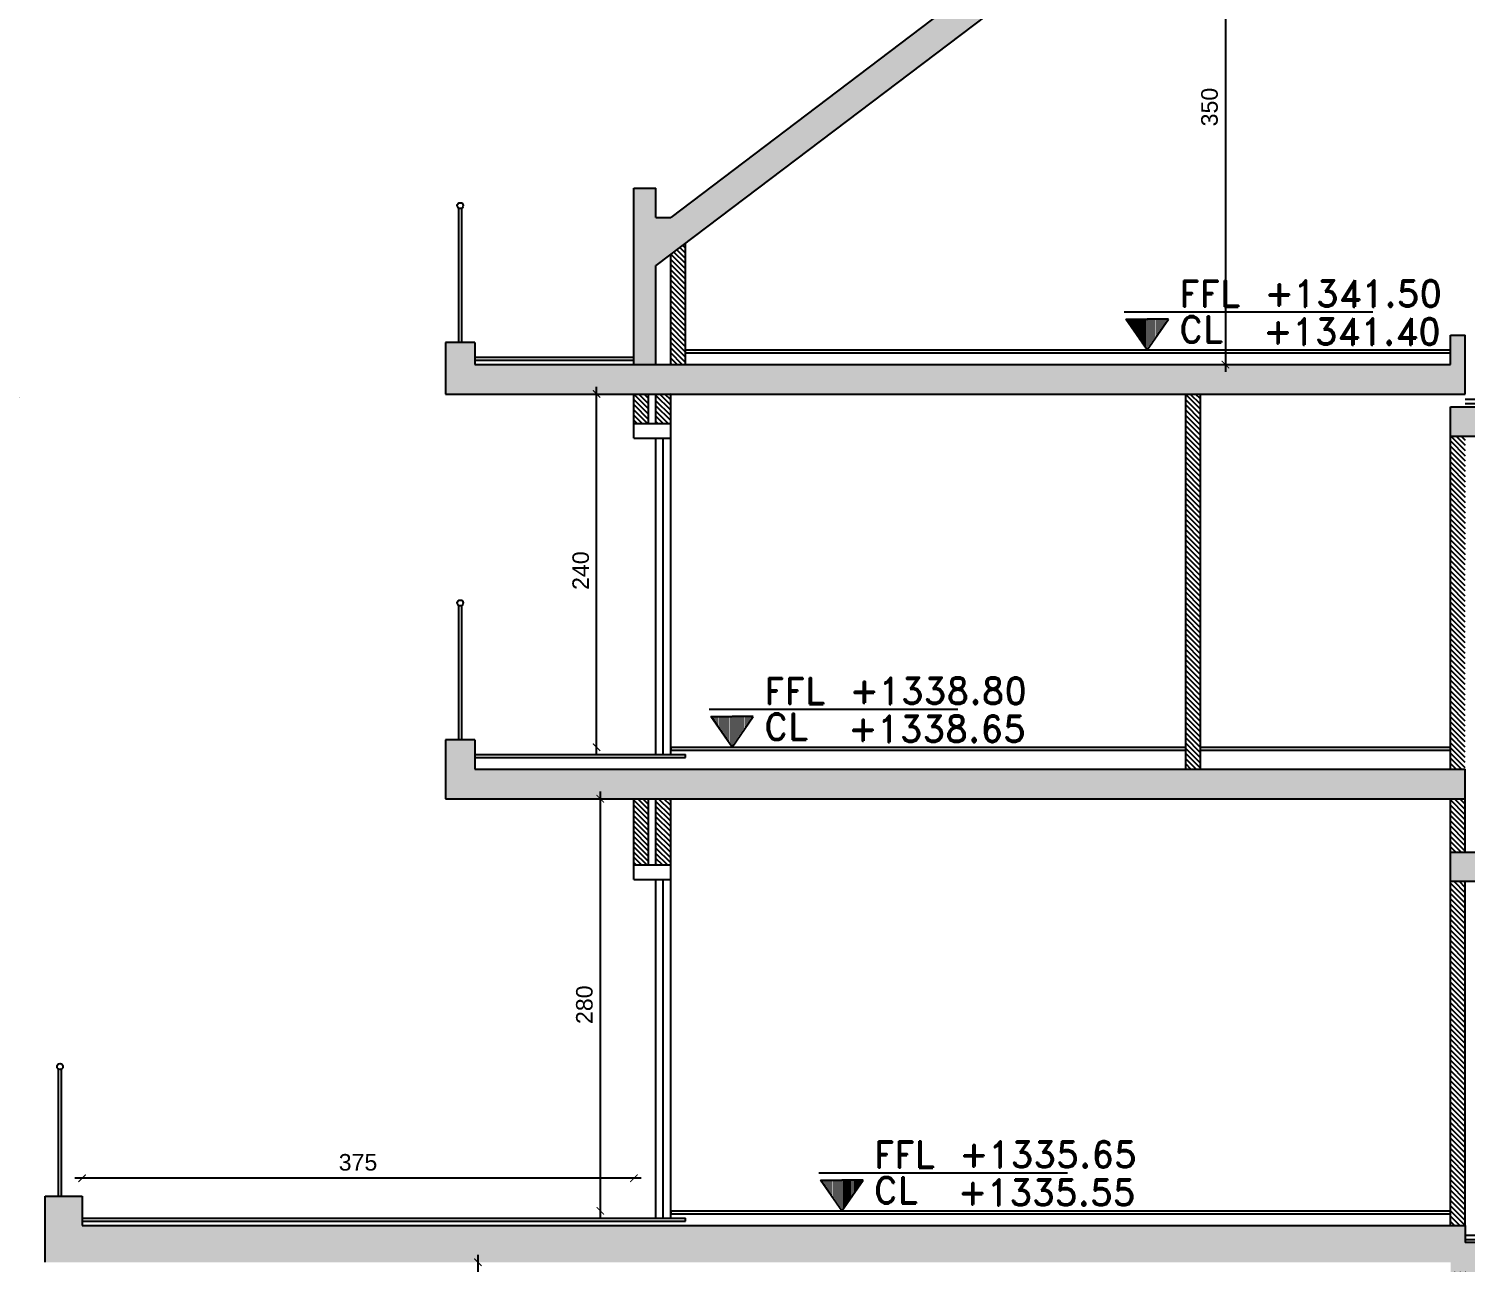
# Model space of a CAD drawing. Header units: centimetres. Extents: x 96271 to 179142, y 9855 to 112216.
# Drawn here: x 146256 to 147232, y 17383 to 18221 of the extents above; entities that cross this region are included whole.
import ezdxf

# ---------------------------------------------------------------- set-up
doc = ezdxf.new("R2010")
doc.units = ezdxf.units.CM
doc.header["$LTSCALE"] = 100
doc.header["$MEASUREMENT"] = 0
doc.header["$PDSIZE"] = 0.2
doc.layers.get('0').update_dxf_attribs({"linetype": 'CONTINUOUS'})
doc.layers.get('DEFPOINTS').update_dxf_attribs({"linetype": 'CONTINUOUS'})
for name, color, linetype in [('A-Dim', 2, 'CONTINUOUS'), ('A-Glass-Full', 140, 'CONTINUOUS'), ('A-Patt-CMU', 8, 'CONTINUOUS'), ('A-Patt-Strcr', 8, 'CONTINUOUS'), ('A-Sect-Mcut-Handrail', 51, 'CONTINUOUS'), ('A-Sect-Mcut-Tiling', 51, 'CONTINUOUS'), ('A-Wall-Full', 5, 'CONTINUOUS'), ('A-Wall-Strctr', 6, 'CONTINUOUS')]:
    doc.layers.add(name, color=color, linetype=linetype)
doc.styles.add('ROMAND', font='romand.shx', dxfattribs={"height": 10})
doc.styles.get("Standard").update_dxf_attribs({"font": 'arial.ttf'})
doc.dimstyles.new('1-50', dxfattribs={"dimtxt": 11.25, "dimasz": 5, "dimexe": 5, "dimexo": 5, "dimgap": 5, "dimtad": 1, "dimdec": 1, "dimrnd": 0.5, "dimzin": 12, "dimdsep": 46, "dimtxsty": 'Standard', "dimblk": 'ARCHTICK', "dimcen": 0.09, "dimdle": 5, "dimadec": 0, "dimazin": 3, "dimtfac": 1, "dimtdec": 1, "dimtix": 1, "dimtofl": 0, "dimtmove": 1, "dimatfit": 3, "dimfxl": 5, "dimtolj": 1, "dimtzin": 0, "dimarcsym": 0})
pattern_1 = [(140, (149598.393, 87124.047), (1.2550427, 14.3452037), [1.5, -16.5]), (85, (149598.393, 87124.047), (-15.0438427, -2.7750267), [1.2, -13.2]), (190.451444, (149598.498, 87125.242), (-13.7887998, 11.570177), [1.2748038, -14.0228422]), (136.1842, (149594.393, 87124.047), (3.3103856, 21.3448266), [2.25, -24.75]), (186.635635, (149594.67, 87125.826), (-19.482372, 18.693239), [1.912207, -21.034275]), (81.184164, (149594.393, 87124.047), (-19.482372, 18.693239), [1.8, -19.8]), (111, (149595.393, 87126.047), (8.0523778, 11.938141), [1.5, -16.5]), (56, (149595.393, 87126.047), (-14.503001, 4.8663066), [1.2, -13.2]), (161.451445, (149596.064, 87127.042), (-6.450623, 16.8044475), [1.2748038, -14.0228422]), (127.5, (149598.393, 87124.047), (-6.65787708, 0.2431971), [0, -13.04, 0, -13.4, 0, -13.25]), (97.5, (149598.393, 87124.047), (-7.88823424, 5.26139075), [0, -7.64, 0, -12.74, 0, -5.05]), (57.5, (149598.393, 87119.587), (0.45109743, 10.67644872), [0, -5, 0, -15.6, 0, -20.7]), (47.5, (149598.393, 87117.587), (-2.0020996, 11.6637234), [0, -6.5, 0, -10.36, 0, -14.7])]
pattern_2 = [(315, (149598.3932, 87124.0469), (1.76776695, 1.76776695), [])]

# ---------------------------------------------------------------- blocks, each defined once
blk = doc.blocks.new('FFL-CL-SECTION')
at = {"ltscale": 111}
h = blk.add_hatch(dxfattribs=at)
h.set_pattern_fill('ACAD_ISO07W100', color=232, scale=2, style=0)
h.set_pattern_definition([(7e-15, (-164148.149, 25605.833), (0, 10), [1, -6])])
h.paths.add_polyline_path([(-1579.2, 486.7), (-1723.6, 486.7), (-1579.2, 277.8)])
h = blk.add_hatch(dxfattribs=at)
h.set_pattern_fill('ACAD_ISO07W100', color=232, scale=2, style=0)
h.set_pattern_definition([(180, (160989.661, 25605.833), (0, 10), [1, -6])])
h.paths.add_polyline_path([(-1579.2, 486.7), (-1434.9, 486.7), (-1579.2, 277.8)])
at = {"color": 7, "ltscale": 111}
for p, q in [((-44.5, 533.1), (-1735.5, 533.1)), ((-1579.2, 277.8), (-1723.6, 486.7)), ((-1723.6, 486.7), (-1579.2, 486.7)), ((-1579.2, 277.8), (-1434.9, 486.7)), ((-1434.9, 486.7), (-1579.2, 486.7))]:
    blk.add_line(p, q, dxfattribs=at)
at = {"color": 111, "ltscale": 111, "style": 'ROMAND'}
for s, p in [('FFL', (-1361.3, 570.1)), ('CL', (-1361.3, 327.2))]:
    blk.add_text(s, height=180, dxfattribs=at).set_placement(p)
for tag, p in [('FFL', (-778, 570.9)), ('CL', (-786.5, 312.8))]:
    blk.add_attdef(tag, p, '', height=180, dxfattribs=at)
blk = doc.blocks.new('_ArchTick')
at = {"color": 0, "linetype": 'ByBlock', "const_width": 0.15}
blk.add_lwpolyline([(-0.5, -0.5), (0.5, 0.5)], dxfattribs=at)
blk = doc.blocks.new('*D267')
at = {"layer": 'A-Dim', "color": 0, "lineweight": -2, "transparency": 16777216}
blk.add_line((146247.06, 17977.85), (146246.62, 17117.85), dxfattribs=at)
at = {"layer": 'DEFPOINTS', "color": 0, "transparency": 16777216}
for p in [(146402.09, 17972.77), (146246.63, 17122.85), (146401.66, 17122.77)]:
    blk.add_point(p, dxfattribs=at)
at = {"layer": 'A-Dim', "color": 0, "lineweight": -2, "transparency": 16777216, "xscale": 5, "yscale": 5, "zscale": 5}
for p, rotation in [((146247.06, 17972.85), 89.97078370557752), ((146246.63, 17122.85), 269.9707837055776)]:
    blk.add_blockref('_ArchTick', p, dxfattribs=dict(at, rotation=rotation))
at = {"layer": 'A-Dim', "color": 0, "transparency": 16777216, "insert": (146236.1, 17547.85), "char_height": 11.25, "attachment_point": 5, "rotation": 89.97078}
blk.add_mtext('\\A1;850', dxfattribs=at)
blk = doc.blocks.new('*D268')
at = {"layer": 'A-Dim', "color": 0, "lineweight": -2, "transparency": 16777216}
blk.add_line((146561.43, 17117.77), (146561.43, 17387.77), dxfattribs=at)
at = {"layer": 'DEFPOINTS', "color": 0, "transparency": 16777216}
for p in [(146502.36, 17382.77), (146561.43, 17382.77), (146502.36, 17122.77)]:
    blk.add_point(p, dxfattribs=at)
at = {"layer": 'A-Dim', "color": 0, "lineweight": -2, "transparency": 16777216, "xscale": 5, "yscale": 5, "zscale": 5}
for p, rotation in [((146561.43, 17382.77), 90), ((146561.43, 17122.77), 270)]:
    blk.add_blockref('_ArchTick', p, dxfattribs=dict(at, rotation=rotation))
at = {"layer": 'A-Dim', "color": 0, "transparency": 16777216, "insert": (146550.68, 17252.77), "char_height": 11.25, "attachment_point": 5, "rotation": 90}
blk.add_mtext('\\A1;260', dxfattribs=at)
blk = doc.blocks.new('*D269')
at = {"layer": 'A-Dim', "color": 0, "lineweight": -2, "transparency": 16777216}
blk.add_line((146644.5, 17702.77), (146644.5, 17412.77), dxfattribs=at)
at = {"layer": 'DEFPOINTS', "color": 0, "transparency": 16777216}
for p in [(146602.36, 17697.77), (146602.36, 17417.77), (146644.5, 17417.77)]:
    blk.add_point(p, dxfattribs=at)
at = {"layer": 'A-Dim', "color": 0, "lineweight": -2, "transparency": 16777216, "xscale": 5, "yscale": 5, "zscale": 5}
for p, rotation in [((146644.5, 17697.77), 90), ((146644.5, 17417.77), 270)]:
    blk.add_blockref('_ArchTick', p, dxfattribs=dict(at, rotation=rotation))
at = {"layer": 'A-Dim', "color": 0, "transparency": 16777216, "insert": (146633.75, 17557.77), "char_height": 11.25, "attachment_point": 5, "rotation": 90}
blk.add_mtext('\\A1;280', dxfattribs=at)
blk = doc.blocks.new('*D270')
at = {"layer": 'A-Dim', "color": 0, "lineweight": -2, "transparency": 16777216}
blk.add_line((146642, 17727.77), (146642, 17977.77), dxfattribs=at)
at = {"layer": 'DEFPOINTS', "color": 0, "transparency": 16777216}
for p in [(146642, 17972.77), (146692.36, 17972.77), (146692.36, 17732.77)]:
    blk.add_point(p, dxfattribs=at)
at = {"layer": 'A-Dim', "color": 0, "lineweight": -2, "transparency": 16777216, "xscale": 5, "yscale": 5, "zscale": 5}
for p, rotation in [((146642, 17972.77), 90), ((146642, 17732.77), 270)]:
    blk.add_blockref('_ArchTick', p, dxfattribs=dict(at, rotation=rotation))
at = {"layer": 'A-Dim', "color": 0, "transparency": 16777216, "insert": (146631.25, 17852.77), "char_height": 11.25, "attachment_point": 5, "rotation": 90}
blk.add_mtext('\\A1;240', dxfattribs=at)
blk = doc.blocks.new('*D271')
at = {"layer": 'A-Dim', "color": 0, "lineweight": -2, "transparency": 16777216}
blk.add_line((147069.33, 18347.77), (147069.33, 17987.77), dxfattribs=at)
at = {"layer": 'DEFPOINTS', "color": 0, "transparency": 16777216}
for p in [(146692.36, 18342.77), (146692.36, 17992.77), (147069.33, 17992.77)]:
    blk.add_point(p, dxfattribs=at)
at = {"layer": 'A-Dim', "color": 0, "lineweight": -2, "transparency": 16777216, "xscale": 5, "yscale": 5, "zscale": 5}
for p, rotation in [((147069.33, 18342.77), 90), ((147069.33, 17992.77), 270)]:
    blk.add_blockref('_ArchTick', p, dxfattribs=dict(at, rotation=rotation))
at = {"layer": 'A-Dim', "color": 0, "transparency": 16777216, "insert": (147058.59, 18167.77), "char_height": 11.25, "attachment_point": 5, "rotation": 90}
blk.add_mtext('\\A1;350', dxfattribs=at)
blk = doc.blocks.new('*D273')
at = {"layer": 'A-Dim', "color": 0, "lineweight": -2, "transparency": 16777216}
blk.add_line((146672.36, 17439.87), (146287.36, 17439.87), dxfattribs=at)
at = {"layer": 'DEFPOINTS', "color": 0, "transparency": 16777216}
for p in [(146292.36, 17518.24), (146667.36, 17518.24), (146292.36, 17439.87)]:
    blk.add_point(p, dxfattribs=at)
at = {"layer": 'A-Dim', "color": 0, "lineweight": -2, "transparency": 16777216, "xscale": 5, "yscale": 5, "zscale": 5, "rotation": 180}
blk.add_blockref('_ArchTick', (146292.36, 17439.87), dxfattribs=at)
at = {"layer": 'A-Dim', "color": 0, "lineweight": -2, "transparency": 16777216, "xscale": 5, "yscale": 5, "zscale": 5}
blk.add_blockref('_ArchTick', (146667.36, 17439.87), dxfattribs=at)
at = {"layer": 'A-Dim', "color": 0, "transparency": 16777216, "insert": (146479.86, 17450.62), "char_height": 11.25, "attachment_point": 5}
blk.add_mtext('\\A1;375', dxfattribs=at)

msp = doc.modelspace()

# ---------------------------------------------------------------- hatches: boundary and pattern name
at = {"layer": 'A-Patt-CMU'}
h = msp.add_hatch(dxfattribs=at)
h.set_pattern_fill('ANSI31', color=256, scale=20, angle=270)
h.set_pattern_definition(pattern_2)
h.paths.add_polyline_path([(146702.359, 18075.254), (146692.359, 18067.678), (146692.359, 17992.769), (146702.359, 17992.769)])
h.paths.add_polyline_path([(146692.359, 17697.769), (146682.359, 17697.769), (146682.359, 17652.769), (146692.359, 17652.769)])
h.paths.add_polyline_path([(146677.359, 17697.769), (146667.359, 17697.769), (146667.359, 17652.769), (146677.359, 17652.769)])
h.paths.add_polyline_path([(147232.359, 17944.019), (147222.359, 17944.019), (147222.359, 17717.769), (147232.359, 17717.769)])
h.paths.add_polyline_path([(147052.359, 17972.769), (147042.359, 17972.769), (147042.359, 17717.769), (147052.359, 17717.769)])
h.paths.add_polyline_path([(147232.359, 17697.769), (147222.359, 17697.769), (147222.359, 17661.453), (147232.359, 17661.453)])
h.paths.add_polyline_path([(147232.359, 17641.453), (147222.359, 17641.453), (147222.359, 17407.769), (147232.359, 17407.769)])
h.paths.add_polyline_path([(147662.359, 17582.769), (147652.359, 17582.769), (147652.359, 17437.769), (147662.359, 17437.769)])
h.paths.add_polyline_path([(147677.359, 17582.769), (147667.359, 17582.769), (147667.359, 17437.769), (147677.359, 17437.769)])
h.paths.add_polyline_path([(147232.359, 17376.207), (147222.359, 17376.207), (147222.359, 17112.769), (147232.359, 17112.769)])
h.paths.add_polyline_path([(147232.359, 17056.769), (147222.359, 17056.769), (147222.359, 16732.769), (147232.359, 16732.769)])
h = msp.add_hatch(dxfattribs=at)
h.set_pattern_fill('ANSI31', color=256, scale=20, angle=270)
h.set_pattern_definition(pattern_2)
h.paths.add_polyline_path([(146677.359, 17972.769), (146667.359, 17972.769), (146667.359, 17952.769), (146677.359, 17952.769)])
h.paths.add_polyline_path([(146692.359, 17972.769), (146682.359, 17972.769), (146682.359, 17952.769), (146692.359, 17952.769)])
h.paths.add_polyline_path([(147662.359, 18059.577), (147652.359, 18067.389), (147652.359, 17992.769), (147662.359, 17992.769)])
at = {"layer": 'A-Patt-Strcr'}
h = msp.add_hatch(dxfattribs=at)
h.set_pattern_fill('AR-CONC', color=256, scale=2, angle=90)
h.set_pattern_definition(pattern_1)
h.paths.add_polyline_path([(147677.359, 17437.769), (147652.359, 17437.769), (147652.359, 17407.769), (147652.359, 16732.769), (146492.359, 16732.769), (146492.359, 17087.769), (147232.359, 17087.769), (147232.359, 17112.769), (146467.359, 17112.769), (146467.359, 16342.769), (147002.355, 16342.769), (147002.355, 16672.769), (147677.359, 16672.769)])
h.paths.add_polyline_path([(146977.355, 16382.769), (146492.359, 16382.769), (146492.359, 16707.769), (146977.355, 16707.769)], flags=16)
h.paths.add_polyline_path([(146467.359, 16972.769), (145569.359, 16976.269), (145569.359, 17116.269), (145542.359, 17112.769), (145542.359, 16947.769), (146467.359, 16947.769)])
h.paths.add_polyline_path([(144801.182, 16847.769), (144781.182, 16847.769), (144781.182, 16697.769), (144801.182, 16697.769)])
h.paths.add_polyline_path([(147352.359, 17396.207), (147232.359, 17396.207), (147232.359, 17407.769), (146292.359, 17407.769), (146292.359, 17427.769), (146267.359, 17427.769), (146267.359, 17382.769), (147222.359, 17382.769), (147222.359, 17376.207), (147352.359, 17376.207)])
h.paths.add_polyline_path([(147232.359, 17717.769), (146559.359, 17717.769), (146559.359, 17737.769), (146539.359, 17737.769), (146539.359, 17697.769), (147232.359, 17697.769)])
h.paths.add_polyline_path([(147232.359, 18012.769), (147222.359, 18012.769), (147222.359, 17992.769), (146559.359, 17992.769), (146559.359, 18007.769), (146539.359, 18007.769), (146539.359, 17972.769), (147232.359, 17972.769)])
h.paths.add_polyline_path([(147332.359, 18342.769), (147022.359, 18342.769), (146692.359, 18092.769), (146682.359, 18092.769), (146682.359, 18112.769), (146667.359, 18112.769), (146667.359, 17992.769), (146682.359, 17992.769), (146682.359, 18060.102), (147029.079, 18322.769), (147325.473, 18322.769), (147662.359, 18059.577), (147662.359, 17992.769), (147652.359, 17992.769), (147652.359, 17972.769), (147677.359, 17972.769), (147677.359, 18112.769), (147662.359, 18112.769), (147662.359, 18092.769), (147652.359, 18092.769)])
h.paths.add_polyline_path([(148348.099, 17397.769), (148323.099, 17397.769), (148323.099, 17227.769), (148348.099, 17227.769)])
h = msp.add_hatch(dxfattribs=at)
h.set_pattern_fill('AR-CONC', color=256, scale=2, angle=90)
h.set_pattern_definition(pattern_1)
h.paths.add_polyline_path([(147527.359, 17112.769), (147352.359, 17112.769), (147352.359, 17086.769), (147527.359, 17086.769)])
h.paths.add_polyline_path([(147352.359, 17082.769), (147222.359, 17082.769), (147222.359, 17056.769), (147352.359, 17056.769)])
h.paths.add_polyline_path([(147527.359, 17407.769), (147372.359, 17407.769), (147372.359, 17422.769), (147352.359, 17422.769), (147352.359, 17382.769), (147527.359, 17382.769)])
h.paths.add_polyline_path([(147652.359, 17479.085), (147532.359, 17479.085), (147532.359, 17454.085), (147652.359, 17454.085)])
h.paths.add_polyline_path([(147647.359, 17778.394), (147532.359, 17778.394), (147532.359, 17753.394), (147647.359, 17753.394)])
h.paths.add_polyline_path([(147352.359, 17964.019), (147222.359, 17964.019), (147222.359, 17944.019), (147352.359, 17944.019)])
h.paths.add_polyline_path([(147352.359, 17661.453), (147222.359, 17661.453), (147222.359, 17641.453), (147352.359, 17641.453)])
h.paths.add_polyline_path([(147652.359, 17230.582), (147532.359, 17230.582), (147532.359, 17205.582), (147652.359, 17205.582)])
h.paths.add_polyline_path([(147652.359, 16855.269), (147532.359, 16855.269), (147532.359, 16830.269), (147652.359, 16830.269)])

# ---------------------------------------------------------------- linework, layer by layer
at = {"layer": 'A-Glass-Full'}
for p, q in [((146682.359, 17727.769), (146682.359, 17942.769)), ((146687.359, 17727.769), (146687.359, 17942.769)), ((146692.359, 17727.769), (146692.359, 17942.769)), ((146682.359, 17412.769), (146682.359, 17642.769)), ((146687.359, 17412.769), (146687.359, 17642.769)), ((146692.359, 17412.769), (146692.359, 17642.769))]:
    msp.add_line(p, q, dxfattribs=at)
at = {"layer": 'A-Sect-Mcut-Handrail'}
for p, q in [((146548.359, 18007.769), (146548.359, 18099.037)), ((146550.359, 18007.769), (146550.359, 18099.037)), ((146548.359, 17737.769), (146548.359, 17829.037)), ((146550.359, 17737.769), (146550.359, 17829.037)), ((146276.359, 17427.769), (146276.359, 17514.037)), ((146278.359, 17427.769), (146278.359, 17514.037))]:
    msp.add_line(p, q, dxfattribs=at)
for centre in [(146549.359, 18100.769), (146549.359, 17830.769), (146277.359, 17515.769)]:
    msp.add_circle(centre, 2, dxfattribs=at)
at = {"layer": 'A-Sect-Mcut-Tiling'}
for p, q in [((146702.359, 18002.769), (147222.359, 18002.769)), ((146559.359, 17997.769), (146667.359, 17997.769)), ((146559.359, 17995.769), (146667.359, 17995.769)), ((146702.359, 18000.769), (147222.359, 18000.769)), ((146692.359, 17732.769), (147042.359, 17732.769)), ((146692.359, 17732.769), (146692.359, 17730.769)), ((146692.359, 17730.769), (147042.359, 17730.769)), ((147052.359, 17732.769), (147222.359, 17732.769)), ((147052.359, 17730.769), (147222.359, 17730.769)), ((146559.359, 17727.769), (146702.359, 17727.769)), ((146559.359, 17725.769), (146702.359, 17725.769)), ((146702.359, 17725.769), (146702.359, 17727.769)), ((146692.359, 17417.769), (147222.359, 17417.769)), ((146692.359, 17417.769), (146692.359, 17415.769)), ((146292.359, 17412.769), (146702.359, 17412.769)), ((146292.359, 17410.769), (146702.359, 17410.769)), ((146692.359, 17415.769), (147222.359, 17415.769)), ((146702.359, 17410.769), (146702.359, 17412.769)), ((147352.359, 17401.019), (147232.359, 17401.019)), ((147352.359, 17398.019), (147232.359, 17398.019))]:
    msp.add_line(p, q, dxfattribs=at)
for points in [[(147355.859, 17969.019), (147232.359, 17969.019)], [(147355.859, 17966.019), (147232.359, 17966.019)]]:
    msp.add_lwpolyline(points, dxfattribs=at)
at = {"layer": 'A-Wall-Full'}
for p, q in [((146702.359, 17992.769), (146702.359, 18075.254)), ((146692.359, 17992.769), (146692.359, 18067.678)), ((146667.359, 17952.769), (146667.359, 17972.769)), ((146677.359, 17952.769), (146677.359, 17972.769)), ((146682.359, 17952.769), (146682.359, 17972.769)), ((146692.359, 17952.769), (146692.359, 17972.769)), ((147042.359, 17717.769), (147042.359, 17972.769)), ((147052.359, 17717.769), (147052.359, 17972.769)), ((147222.359, 17717.769), (147222.359, 17948.394)), ((146667.359, 17652.769), (146667.359, 17697.769)), ((146677.359, 17652.769), (146677.359, 17697.769)), ((146682.359, 17652.769), (146682.359, 17697.769)), ((146692.359, 17652.769), (146692.359, 17697.769)), ((147222.359, 17644.874), (147222.359, 17697.769)), ((147222.359, 17661.453), (147222.359, 17697.769)), ((147232.359, 17661.453), (147232.359, 17697.769)), ((147232.359, 17661.453), (147232.359, 17697.769)), ((147222.359, 17407.769), (147222.359, 17641.453)), ((147232.359, 17407.769), (147232.359, 17641.453))]:
    msp.add_line(p, q, dxfattribs=at)
at = {"layer": 'A-Wall-Strctr'}
for p, q in [((147022.359, 18342.769), (146692.359, 18092.769)), ((147029.079, 18322.769), (146682.359, 18060.102)), ((146667.359, 18112.769), (146682.359, 18112.769)), ((146667.359, 17992.769), (146667.359, 18112.769)), ((146682.359, 18092.769), (146682.359, 18112.769)), ((146682.359, 18092.769), (146692.359, 18092.769)), ((146682.359, 17992.769), (146682.359, 18060.102)), ((147222.359, 18012.769), (147232.359, 18012.769)), ((147222.359, 17992.769), (147222.359, 18012.769)), ((147222.359, 18012.769), (147232.359, 18012.769)), ((147222.359, 17992.769), (147222.359, 18012.769)), ((147232.359, 17972.769), (147232.359, 18012.769)), ((147232.359, 17972.769), (147232.359, 18012.769)), ((146539.359, 18007.769), (146539.359, 17972.769)), ((146559.359, 18007.769), (146539.359, 18007.769)), ((146559.359, 18007.769), (146559.359, 17992.769)), ((146559.359, 17992.769), (147222.359, 17992.769)), ((146539.359, 17972.769), (147232.359, 17972.769)), ((146667.359, 17952.769), (146692.359, 17952.769)), ((146667.359, 17942.769), (146667.359, 17952.769)), ((146692.359, 17942.769), (146692.359, 17952.769)), ((146667.359, 17942.769), (146692.359, 17942.769)), ((146539.359, 17737.769), (146539.359, 17697.769)), ((146559.359, 17737.769), (146539.359, 17737.769)), ((146559.359, 17737.769), (146559.359, 17717.769)), ((146559.359, 17717.769), (147232.359, 17717.769)), ((147232.359, 17697.769), (147232.359, 17717.769)), ((147232.359, 17697.769), (147232.359, 17717.769)), ((146539.359, 17697.769), (147232.359, 17697.769)), ((147222.359, 17641.453), (147222.359, 17661.453)), ((146667.359, 17652.769), (146692.359, 17652.769)), ((146667.359, 17642.769), (146667.359, 17652.769)), ((146692.359, 17642.769), (146692.359, 17652.769)), ((146667.359, 17642.769), (146692.359, 17642.769)), ((146267.359, 17382.769), (146267.359, 17427.769)), ((146267.359, 17427.769), (146292.359, 17427.769)), ((146292.359, 17427.769), (146292.359, 17407.769)), ((146292.359, 17407.769), (147232.359, 17407.769)), ((147232.359, 17407.769), (147232.359, 17396.207)), ((147352.359, 17396.207), (147232.359, 17396.207))]:
    msp.add_line(p, q, dxfattribs=at)
msp.add_lwpolyline([(147222.359, 17964.019), (147352.359, 17964.019), (147352.359, 17944.019), (147222.359, 17944.019)], close=True, dxfattribs=at)
msp.add_lwpolyline([(147222.359, 17661.453), (147352.359, 17661.453), (147352.359, 17641.453), (147222.359, 17641.453)], dxfattribs=at)

# ---------------------------------------------------------------- block references
at = {"xscale": 0.1, "yscale": 0.1, "zscale": 0.1}
for p, values in [((147174.076, 17974.99), {'FFL': '+1341.50', 'CL': '+1341.40'}), ((146892.011, 17704.99), {'FFL': '+1338.80', 'CL': '+1338.65'}), ((146966.567, 17389.99), {'FFL': '+1335.65', 'CL': '+1335.55'})]:
    msp.add_blockref('FFL-CL-SECTION', p, dxfattribs=at).add_auto_attribs(values)

# ---------------------------------------------------------------- dimensions: what is measured, and where the dimension line sits
at = {"layer": 'A-Dim'}
for p1, p2, distance, picture, middle in [((146692.359, 18342.769), (146692.359, 17992.769), 376.976, '*D271', (147058.587, 18167.769)), ((146402.095, 17972.769), (146401.661, 17122.769), -155.034, '*D267', (146236.1, 17547.854)), ((146692.359, 17732.769), (146692.359, 17972.769), 50.363, '*D270', (146631.252, 17852.769)), ((146602.359, 17697.769), (146602.359, 17417.769), 42.137, '*D269', (146633.752, 17557.769)), ((146667.359, 17518.24), (146292.359, 17518.24), 78.366, '*D273', (146479.859, 17450.622)), ((146502.359, 17122.769), (146502.359, 17382.769), -59.067, '*D268', (146550.682, 17252.769))]:
    dim = msp.add_aligned_dim(p1=p1, p2=p2, distance=distance, dimstyle='1-50', override={"dimse1": 1, "dimse2": 1}, dxfattribs=at)
    dim.commit()
    dim.dimension.update_dxf_attribs({"geometry": picture, "text_midpoint": middle})

doc.saveas('drawing.dxf')
